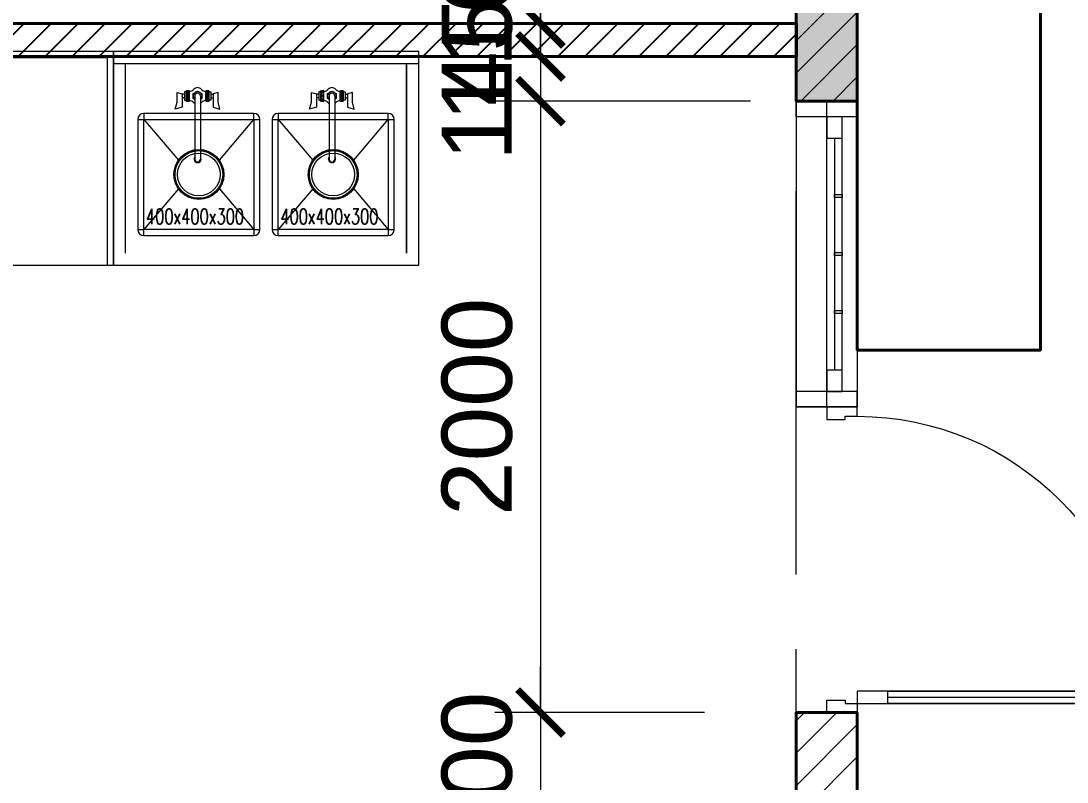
# Model space of a CAD drawing. Header units: millimetres. Extents: x 886808 to 1650903, y -1008069 to 230892.
# Drawn here: x 942379 to 945806, y -368177 to -365685 of the extents above; entities that cross this region are included whole.
import ezdxf

# ---------------------------------------------------------------- set-up
doc = ezdxf.new("R2010")
doc.units = ezdxf.units.MM
doc.linetypes.add('CENTER', pattern=[2, 1.25, -0.25, 0.25, -0.25])
doc.layers.get('0').update_dxf_attribs({"lineweight": 0})
for name, color, linetype, lineweight in [('01- NET TUONG- 242', 242, 'Continuous', 40), ('03- Net Cua- 153', 153, 'Continuous', 9), ('04-Net thay', 150, 'Continuous', 20), ('8l NET TO', 8, 'Continuous', 9), ('A-Wall', 113, 'Continuous', 30), ('A_Dim', 8, 'Continuous', 5), ('HACTH', 8, 'Continuous', 0), ('hatch', 250, 'Continuous', 0), ('I-FURN', 252, 'Continuous', 5), ('net vl', 33, 'Continuous', 5), ('X-BT-MB-F1$0$SP-CỬA', 157, 'Continuous', 0)]:
    doc.layers.add(name, color=color, linetype=linetype, lineweight=lineweight)
doc.layers.add('DS_Hatch', color=8, linetype='Continuous')
doc.styles.add('MtXpl_simplex8_shx', font='simplex8.shx')
doc.styles.add('TIÊU ĐỀ', font='arial.ttf', dxfattribs={"height": 230})
doc.dimstyles.new('1-100', dxfattribs={"dimtxt": 230, "dimasz": 150, "dimexe": 150, "dimexo": 300, "dimgap": 90, "dimtad": 1, "dimdec": 0, "dimrnd": 5, "dimzin": 0, "dimtxsty": 'TIÊU ĐỀ', "dimblk": 'ARCHTICK', "dimcen": 100, "dimdle": 120, "dimclrd": 256, "dimclre": 256, "dimclrt": 2, "dimadec": 0, "dimazin": 0, "dimtfac": 1, "dimtdec": 0, "dimtix": 1, "dimtmove": 1, "dimatfit": 3, "dimldrblk": 'OPEN30', "dimfxl": 900, "dimtolj": 1, "dimtzin": 0, "dimlwd": 13, "dimlwe": 13, "dimarcsym": 1})

# ---------------------------------------------------------------- blocks, each defined once
blk = doc.blocks.new('TRUC KHU BEP')
at = {"layer": '8l NET TO', "color": 251, "linetype": 'CENTER', "ltscale": 1000, "true_color": 0x636466, "transparency": 33554636}
blk.add_line((10000, -3998.8), (10000, 41158.2), dxfattribs=at)
blk = doc.blocks.new('BO TRI BEP')
at = {"layer": 'DS_Hatch', "transparency": 33554534}
h = blk.add_hatch(dxfattribs=at)
h.set_pattern_fill('ANSI31', color=256, scale=500)
h.set_pattern_definition([(45, (-934988.59, 379499.195), (-44.194174, 44.194174), [])])
h.paths.add_polyline_path([(6079.1, 13806.3), (9930.4, 13806.3), (9930.4, 13697.9), (6079.1, 13697.9)])
h.paths.add_polyline_path([(4269.5, 17522.7), (200.2, 17522.7), (200.2, 17622.7), (4269.5, 17622.7)])
h.paths.add_polyline_path([(4780, 27100), (200.2, 27100), (200.2, 27200), (4780, 27200)])
h.paths.add_polyline_path([(4070.1, 27200), (4170.1, 27200), (4170.1, 27776), (4070.1, 27776)])
h.paths.add_polyline_path([(200.2, 29477), (4070.1, 29477.5), (4070.1, 29377.5), (200.2, 29377)])
h.paths.add_polyline_path([(4070.1, 30277), (4170.1, 30277), (4170.2, 28778), (4070.1, 28778)])
h.paths.add_polyline_path([(4170.2, 31277), (4170.2, 36900), (4070.2, 36900), (4070.2, 31277)])
at = {"layer": '01- NET TUONG- 242', "transparency": 33554636}
blk.add_lwpolyline([(6079.1, 13806.3), (9930.4, 13806.3), (9930.4, 13697.9), (6079.1, 13697.9)], close=True, dxfattribs=at)
blk = doc.blocks.new('A$C26DD556D')
at = {"layer": 'hatch', "transparency": 33554636, "extrusion": (0, 0, -1)}
for p, q in [((9572.9, 4400.5), (8073.2, 4400.5)), ((9572.9, 3700.5), (9572.9, 4400.5)), ((9552.9, 4380.5), (8093.2, 4380.5)), ((9552.9, 3700.5), (9552.9, 4380.5)), ((8073.2, 3700.5), (9572.9, 3700.5)), ((8093.2, 3700.5), (9552.9, 3700.5))]:
    blk.add_line(p, q, dxfattribs=at)
at = {"layer": 'hatch', "transparency": 33554636}
for p, q in [((10572.9, 4400.5), (9572.9, 4400.5)), ((9572.9, 4400.5), (9572.9, 3700.5)), ((10572.9, 4360.5), (10572.9, 4400.5)), ((10572.9, 4360.5), (9572.9, 4360.5)), ((9612.9, 3740.5), (9612.9, 4360.5)), ((10532.9, 3740.5), (10532.9, 4360.5)), ((10532.9, 4360.5), (10532.9, 3740.5)), ((10572.9, 3700.5), (10572.9, 4360.5)), ((9781.2, 4235.1), (9781.2, 4266.3)), ((9781.2, 4266.3), (9797.6, 4262.6)), ((9797.6, 4262.6), (9797.6, 4217.9)), ((9805.2, 4260.7), (9797.6, 4260.7)), ((9805.2, 4268.7), (9805.2, 4240.9)), ((9811.7, 4268.7), (9805.2, 4268.7)), ((9811.6, 4271.4), (9820.1, 4271.4)), ((9811.6, 4271.4), (9811.6, 4238.2)), ((9820.1, 4266.8), (9811.6, 4266.8)), ((9820.1, 4254.8), (9811.6, 4254.8)), ((9811.7, 4271.4), (9811.7, 4238.2)), ((9821.6, 4271.4), (9811.7, 4271.4)), ((9811.7, 4271.4), (9820.2, 4271.4)), ((9811.7, 4271.4), (9811.7, 4238.2)), ((9820.2, 4266.8), (9811.7, 4266.8)), ((9820.2, 4254.8), (9811.7, 4254.8)), ((9813.7, 4271.4), (9813.7, 4238.2)), ((9818.2, 4271.4), (9818.2, 4238.2)), ((9820.1, 4238.2), (9820.1, 4271.4)), ((9820.1, 4238.2), (9820.1, 4271.4)), ((9820.1, 4271.4), (9820.1, 4238.2)), ((9820.2, 4271.4), (9820.2, 4238.2)), ((9821.6, 4238.2), (9821.6, 4271.4)), ((9821.6, 4238.2), (9821.6, 4271.4)), ((9821.6, 4240.9), (9821.6, 4268.7)), ((9839, 4254.8), (9839, 4048.4)), ((9858, 4254.8), (9858, 4048.4)), ((9875.4, 4238.2), (9875.4, 4271.4)), ((9875.4, 4238.2), (9875.4, 4271.4)), ((9875.4, 4271.4), (9885.4, 4271.4)), ((9875.4, 4238.2), (9875.4, 4271.4)), ((9875.4, 4238.2), (9875.4, 4271.4)), ((9875.4, 4271.4), (9885.4, 4271.4)), ((9875.4, 4269.7), (9875.4, 4239.4)), ((9875.4, 4240.9), (9875.4, 4268.7)), ((9875.4, 4240.9), (9875.4, 4268.7)), ((9876.9, 4238.2), (9876.9, 4271.4)), ((9876.9, 4238.2), (9876.9, 4271.4)), ((9885.4, 4271.4), (9876.9, 4271.4)), ((9876.9, 4271.4), (9876.9, 4238.2)), ((9885.4, 4271.4), (9876.9, 4271.4)), ((9876.9, 4271.4), (9876.9, 4238.2)), ((9876.9, 4266.8), (9885.4, 4266.8)), ((9876.9, 4266.8), (9885.4, 4266.8)), ((9876.9, 4254.8), (9885.4, 4254.8)), ((9876.9, 4254.8), (9885.4, 4254.8)), ((9878.9, 4271.4), (9878.9, 4238.2)), ((9883.4, 4271.4), (9883.4, 4238.2)), ((9885.4, 4271.4), (9885.4, 4238.2)), ((9885.4, 4271.4), (9885.4, 4238.2)), ((9885.4, 4271.4), (9885.4, 4238.2)), ((9885.4, 4271.4), (9885.4, 4238.2)), ((9885.4, 4268.7), (9891.8, 4268.7)), ((9891.8, 4268.7), (9891.8, 4240.9)), ((9891.8, 4260.7), (9899.4, 4260.7)), ((9915.9, 4266.3), (9899.4, 4262.6)), ((9899.4, 4262.6), (9899.4, 4217.9)), ((9915.9, 4235.1), (9915.9, 4266.3)), ((10221.3, 4235.1), (10221.3, 4266.3)), ((10221.3, 4266.3), (10237.8, 4262.6)), ((10237.8, 4262.6), (10237.8, 4217.9)), ((10245.4, 4260.7), (10237.8, 4260.7)), ((10245.4, 4268.7), (10245.4, 4240.9)), ((10251.8, 4268.7), (10245.4, 4268.7)), ((10251.7, 4271.4), (10260.2, 4271.4)), ((10251.7, 4271.4), (10251.7, 4238.2)), ((10260.2, 4266.8), (10251.7, 4266.8)), ((10260.2, 4254.8), (10251.7, 4254.8)), ((10251.8, 4271.4), (10251.8, 4238.2)), ((10261.7, 4271.4), (10251.8, 4271.4)), ((10251.8, 4271.4), (10260.3, 4271.4)), ((10251.8, 4271.4), (10251.8, 4238.2)), ((10260.3, 4266.8), (10251.8, 4266.8)), ((10260.3, 4254.8), (10251.8, 4254.8)), ((10253.8, 4271.4), (10253.8, 4238.2)), ((10258.3, 4271.4), (10258.3, 4238.2)), ((10260.2, 4238.2), (10260.2, 4271.4)), ((10260.2, 4238.2), (10260.2, 4271.4)), ((10260.2, 4271.4), (10260.2, 4238.2)), ((10260.3, 4271.4), (10260.3, 4238.2)), ((10261.7, 4238.2), (10261.7, 4271.4)), ((10261.7, 4238.2), (10261.7, 4271.4)), ((10261.7, 4240.9), (10261.7, 4268.7)), ((10279.1, 4254.8), (10279.1, 4048.4)), ((10298.1, 4254.8), (10298.1, 4048.4)), ((10315.5, 4238.2), (10315.5, 4271.4)), ((10315.5, 4238.2), (10315.5, 4271.4)), ((10315.5, 4271.4), (10325.5, 4271.4)), ((10315.5, 4238.2), (10315.5, 4271.4)), ((10315.5, 4238.2), (10315.5, 4271.4)), ((10315.5, 4271.4), (10325.5, 4271.4)), ((10315.5, 4269.7), (10315.5, 4239.4)), ((10315.5, 4240.9), (10315.5, 4268.7)), ((10315.5, 4240.9), (10315.5, 4268.7)), ((10317, 4238.2), (10317, 4271.4)), ((10317, 4238.2), (10317, 4271.4)), ((10325.5, 4271.4), (10317, 4271.4)), ((10317, 4271.4), (10317, 4238.2)), ((10325.5, 4271.4), (10317, 4271.4)), ((10317, 4271.4), (10317, 4238.2)), ((10317, 4266.8), (10325.5, 4266.8)), ((10317, 4266.8), (10325.5, 4266.8)), ((10317, 4254.8), (10325.5, 4254.8)), ((10317, 4254.8), (10325.5, 4254.8)), ((10319, 4271.4), (10319, 4238.2)), ((10323.5, 4271.4), (10323.5, 4238.2)), ((10325.5, 4271.4), (10325.5, 4238.2)), ((10325.5, 4271.4), (10325.5, 4238.2)), ((10325.5, 4271.4), (10325.5, 4238.2)), ((10325.5, 4271.4), (10325.5, 4238.2)), ((10325.5, 4268.7), (10331.9, 4268.7)), ((10331.9, 4268.7), (10331.9, 4240.9)), ((10331.9, 4260.7), (10339.5, 4260.7)), ((10356, 4266.3), (10339.5, 4262.6)), ((10339.5, 4262.6), (10339.5, 4217.9)), ((10356, 4235.1), (10356, 4266.3)), ((9775.2, 4211.9), (9781.2, 4235.1)), ((9797.6, 4217.9), (9775.2, 4211.9)), ((9805.2, 4249), (9797.6, 4249)), ((9805.2, 4240.9), (9811.7, 4240.9)), ((9820.1, 4242.8), (9811.6, 4242.8)), ((9820.1, 4238.2), (9811.6, 4238.2)), ((9820.2, 4242.8), (9811.7, 4242.8)), ((9811.7, 4238.2), (9821.6, 4238.2)), ((9820.2, 4238.2), (9811.7, 4238.2)), ((9885.4, 4238.2), (9875.4, 4238.2)), ((9885.4, 4238.2), (9875.4, 4238.2)), ((9876.9, 4242.8), (9885.4, 4242.8)), ((9876.9, 4242.8), (9885.4, 4242.8)), ((9876.9, 4238.2), (9885.4, 4238.2)), ((9876.9, 4238.2), (9885.4, 4238.2)), ((9891.8, 4240.9), (9885.4, 4240.9)), ((9891.8, 4249), (9899.4, 4249)), ((9899.4, 4217.9), (9921.8, 4211.9)), ((9921.8, 4211.9), (9915.9, 4235.1)), ((10215.3, 4211.9), (10221.3, 4235.1)), ((10237.8, 4217.9), (10215.3, 4211.9)), ((10245.4, 4249), (10237.8, 4249)), ((10245.4, 4240.9), (10251.8, 4240.9)), ((10260.2, 4242.8), (10251.7, 4242.8)), ((10260.2, 4238.2), (10251.7, 4238.2)), ((10260.3, 4242.8), (10251.8, 4242.8)), ((10251.8, 4238.2), (10261.7, 4238.2)), ((10260.3, 4238.2), (10251.8, 4238.2)), ((10325.5, 4238.2), (10315.5, 4238.2)), ((10325.5, 4238.2), (10315.5, 4238.2)), ((10317, 4242.8), (10325.5, 4242.8)), ((10317, 4242.8), (10325.5, 4242.8)), ((10317, 4238.2), (10325.5, 4238.2)), ((10317, 4238.2), (10325.5, 4238.2)), ((10331.9, 4240.9), (10325.5, 4240.9)), ((10331.9, 4249), (10339.5, 4249)), ((10339.5, 4217.9), (10361.9, 4211.9)), ((10361.9, 4211.9), (10356, 4235.1)), ((10032.8, 4198.1), (9672.8, 4198.1)), ((9672.8, 4196.9), (9672.8, 4178.1)), ((10032.8, 4178.1), (10032.8, 4196.9)), ((10472.9, 4198.1), (10112.9, 4198.1)), ((10112.9, 4196.9), (10112.9, 4178.1)), ((10472.9, 4178.1), (10472.9, 4196.9)), ((9652.8, 4178.1), (9652.8, 3818.1)), ((9654, 4178.1), (9672.8, 4178.1)), ((9672.8, 4178.1), (10032.8, 4178.1)), ((9672.8, 3818.1), (9672.8, 4178.1)), ((9672.8, 4178.1), (9785.6, 4045)), ((9920.1, 4045), (10032.8, 4178.1)), ((10032.8, 4178.1), (10051.6, 4178.1)), ((10032.8, 4178.1), (10032.8, 3818.1)), ((10052.8, 3818.1), (10052.8, 4178.1)), ((10092.9, 4178.1), (10092.9, 3818.1)), ((10094.1, 4178.1), (10112.9, 4178.1)), ((10112.9, 4178.1), (10472.9, 4178.1)), ((10112.9, 3818.1), (10112.9, 4178.1)), ((10112.9, 4178.1), (10225.7, 4045)), ((10360.2, 4045), (10472.9, 4178.1)), ((10472.9, 4178.1), (10491.7, 4178.1)), ((10472.9, 4178.1), (10472.9, 3818.1)), ((10492.9, 3818.1), (10492.9, 4178.1)), ((9785.6, 3951.2), (9672.8, 3818.1)), ((9920.1, 3951.2), (10032.8, 3818.1)), ((10225.7, 3951.2), (10112.9, 3818.1)), ((10360.2, 3951.2), (10472.9, 3818.1)), ((9654, 3818.1), (9672.8, 3818.1)), ((10032.8, 3818.1), (9672.8, 3818.1)), ((9672.8, 3799.3), (9672.8, 3818.1)), ((10032.8, 3818.1), (10051.6, 3818.1)), ((10032.8, 3818.1), (10032.8, 3799.3)), ((10094.1, 3818.1), (10112.9, 3818.1)), ((10472.9, 3818.1), (10112.9, 3818.1)), ((10112.9, 3799.3), (10112.9, 3818.1)), ((10472.9, 3818.1), (10491.7, 3818.1)), ((10472.9, 3818.1), (10472.9, 3799.3)), ((9672.8, 3798.1), (10032.8, 3798.1)), ((10112.9, 3798.1), (10472.9, 3798.1)), ((9572.9, 3700.5), (10572.9, 3700.5))]:
    blk.add_line(p, q, dxfattribs=at)
for points in [[(9839, 4243.8), (9834.2, 4246.6), (9834.2, 4263.1), (9848.5, 4271.3), (9862.8, 4263.1), (9862.8, 4246.6), (9858, 4243.8)], [(10279.1, 4243.8), (10274.4, 4246.6), (10274.4, 4263.1), (10288.6, 4271.3), (10302.9, 4263.1), (10302.9, 4246.6), (10298.1, 4243.8)]]:
    blk.add_lwpolyline(points, dxfattribs=at)
for centre, radius in [((9852.8, 3998.1), 82), ((10292.9, 3998.1), 82), ((9852.8, 3998.1), 78.8), ((9852.8, 3998.1), 78), ((9852.8, 3998.1), 70), ((10292.9, 3998.1), 78.8), ((10292.9, 3998.1), 78), ((10292.9, 3998.1), 70)]:
    blk.add_circle(centre, radius, dxfattribs=at)
for centre, radius, start, end in [((9821.6, 4260.8), 10, 143.1301, 216.8699), ((9821.6, 4248.8), 10, 143.1301, 216.8699), ((9821.7, 4260.8), 10, 143.1301, 216.8699), ((9821.7, 4248.8), 10, 143.1301, 216.8699), ((9832.1, 4275.6), 20.4, 191.8045, 205.377), ((9832.1, 4275.6), 20.4, 191.8045, 205.377), ((9799.7, 4275.6), 20.4, 334.623, 348.1955), ((9810.1, 4260.8), 10, 323.1301, 36.8699), ((9810.1, 4248.8), 10, 323.1301, 36.8699), ((9799.7, 4275.6), 20.4, 334.623, 348.1955), ((9810.2, 4260.8), 10, 323.1301, 36.8699), ((9810.2, 4248.8), 10, 323.1301, 36.8699), ((9819.3, 4293.3), 23.7, 275.6178, 316.8622), ((9848.5, 4254.8), 14.3, 311.6691, 228.3309), ((9848.5, 4267), 15.6, 40.3103, 139.6897), ((9848.5, 4254.8), 9.5, 0, 180), ((9877.7, 4293.3), 23.7, 223.1378, 264.3822), ((9886.9, 4260.8), 10, 143.1301, 216.8699), ((9886.9, 4260.8), 10, 143.1301, 216.8699), ((9886.9, 4248.8), 10, 143.1301, 216.8699), ((9886.9, 4248.8), 10, 143.1301, 216.8699), ((9897.3, 4275.6), 20.4, 191.8045, 205.377), ((9897.4, 4275.6), 20.4, 191.8045, 205.377), ((9864.9, 4275.6), 20.4, 334.623, 348.1955), ((9865, 4275.6), 20.4, 334.623, 348.1955), ((9875.4, 4260.8), 10, 323.1301, 36.8699), ((9875.4, 4260.8), 10, 323.1301, 36.8699), ((9875.4, 4248.8), 10, 323.1301, 36.8699), ((9875.4, 4248.8), 10, 323.1301, 36.8699), ((10261.7, 4260.8), 10, 143.1301, 216.8699), ((10261.7, 4248.8), 10, 143.1301, 216.8699), ((10261.8, 4260.8), 10, 143.1301, 216.8699), ((10261.8, 4248.8), 10, 143.1301, 216.8699), ((10272.2, 4275.6), 20.4, 191.8045, 205.377), ((10272.2, 4275.6), 20.4, 191.8045, 205.377), ((10239.8, 4275.6), 20.4, 334.623, 348.1955), ((10250.2, 4260.8), 10, 323.1301, 36.8699), ((10250.2, 4248.8), 10, 323.1301, 36.8699), ((10239.8, 4275.6), 20.4, 334.623, 348.1955), ((10250.3, 4260.8), 10, 323.1301, 36.8699), ((10250.3, 4248.8), 10, 323.1301, 36.8699), ((10259.4, 4293.3), 23.7, 275.6178, 316.8622), ((10288.6, 4254.8), 14.3, 311.6691, 228.3309), ((10288.6, 4267), 15.6, 40.3103, 139.6897), ((10288.6, 4254.8), 9.5, 0, 180), ((10317.9, 4293.3), 23.7, 223.1378, 264.3822), ((10327, 4260.8), 10, 143.1301, 216.8699), ((10327, 4260.8), 10, 143.1301, 216.8699), ((10327, 4248.8), 10, 143.1301, 216.8699), ((10327, 4248.8), 10, 143.1301, 216.8699), ((10337.5, 4275.6), 20.4, 191.8045, 205.377), ((10337.5, 4275.6), 20.4, 191.8045, 205.377), ((10305, 4275.6), 20.4, 334.623, 348.1955), ((10305.1, 4275.6), 20.4, 334.623, 348.1955), ((10315.5, 4260.8), 10, 323.1301, 36.8699), ((10315.5, 4260.8), 10, 323.1301, 36.8699), ((10315.5, 4248.8), 10, 323.1301, 36.8699), ((10315.5, 4248.8), 10, 323.1301, 36.8699), ((9832.1, 4234.1), 20.4, 154.623, 168.1955), ((9832.1, 4234.1), 20.4, 154.623, 168.1955), ((9799.7, 4234.1), 20.4, 11.8045, 25.377), ((9799.7, 4234.1), 20.4, 11.8045, 25.377), ((9819.3, 4216.3), 23.7, 43.1378, 84.3822), ((9848.5, 4242.7), 15.6, 220.3103, 232.5321), ((9848.5, 4242.7), 15.6, 307.4679, 319.6897), ((9877.7, 4216.3), 23.7, 95.6178, 136.8622), ((9897.3, 4234.1), 20.4, 154.623, 168.1955), ((9897.4, 4234.1), 20.4, 154.623, 168.1955), ((9864.9, 4234.1), 20.4, 11.8045, 25.377), ((9865, 4234.1), 20.4, 11.8045, 25.377), ((10272.2, 4234.1), 20.4, 154.623, 168.1955), ((10272.2, 4234.1), 20.4, 154.623, 168.1955), ((10239.8, 4234.1), 20.4, 11.8045, 25.377), ((10239.8, 4234.1), 20.4, 11.8045, 25.377), ((10259.4, 4216.3), 23.7, 43.1378, 84.3822), ((10288.6, 4242.7), 15.6, 220.3103, 232.5321), ((10288.6, 4242.7), 15.6, 307.4679, 319.6897), ((10317.9, 4216.3), 23.7, 95.6178, 136.8622), ((10337.5, 4234.1), 20.4, 154.623, 168.1955), ((10337.5, 4234.1), 20.4, 154.623, 168.1955), ((10305, 4234.1), 20.4, 11.8045, 25.377), ((10305.1, 4234.1), 20.4, 11.8045, 25.377), ((9672.8, 4178.1), 20, 90, 180), ((10032.8, 4178.1), 20, 0, 90), ((10112.9, 4178.1), 20, 90, 180), ((10472.9, 4178.1), 20, 0, 90), ((9848.5, 4048.4), 11.5, 145.6988, 34.3012), ((9848.5, 4048.4), 9.5, 180, 0), ((10288.6, 4048.4), 11.5, 145.6988, 34.3012), ((10288.6, 4048.4), 9.5, 180, 0), ((9672.8, 3818.1), 20, 180, 270), ((10032.8, 3818.1), 20, 270, 0), ((10112.9, 3818.1), 20, 180, 270), ((10472.9, 3818.1), 20, 270, 0)]:
    blk.add_arc(centre, radius, start, end, dxfattribs=at)
at = {"layer": 'hatch', "transparency": 33554636, "style": 'MtXpl_simplex8_shx', "width": 0.7}
for p in [(9679.7, 3835.5), (10119.8, 3835.5)]:
    blk.add_text('400x400x300', height=50, dxfattribs=at).set_placement(p)
blk = doc.blocks.new('_ArchTick')
at = {"color": 0, "linetype": 'ByBlock', "const_width": 0.15}
blk.add_lwpolyline([(-0.5, -0.5), (0.5, 0.5)], dxfattribs=at)
blk = doc.blocks.new('*D1109')
at = {"layer": 'A_Dim', "lineweight": 13, "transparency": 16777216}
for p, q in [((944081, -363779.2), (944081, -365812.9)), ((943918.5, -363899.2), (943931, -363899.2)), ((943918.5, -365692.9), (943931, -365692.9))]:
    blk.add_line(p, q, dxfattribs=at)
at = {"layer": 'Defpoints', "color": 0, "transparency": 16777216}
for p in [(944218.5, -363899.2), (944081, -365692.9), (944218.5, -365692.9)]:
    blk.add_point(p, dxfattribs=at)
at = {"layer": 'A_Dim', "lineweight": 13, "transparency": 16777216, "xscale": 150, "yscale": 150, "zscale": 150}
for p, rotation in [((944081, -363899.2), 90), ((944081, -365692.9), 270)]:
    blk.add_blockref('_ArchTick', p, dxfattribs=dict(at, rotation=rotation))
at = {"layer": 'A_Dim', "color": 2, "transparency": 16777216, "insert": (943873.6, -364796), "char_height": 230, "attachment_point": 5, "rotation": 90, "style": 'TIÊU ĐỀ'}
blk.add_mtext('\\A1;1795', dxfattribs=at)
blk = doc.blocks.new('_Open30')
at = {"color": 0, "linetype": 'ByBlock', "lineweight": -2}
for p, q in [((-1, 0.268), (0, 0)), ((0, 0), (-1, -0.268)), ((0, 0), (-1, 0))]:
    blk.add_line(p, q, dxfattribs=at)
blk = doc.blocks.new('*D1110')
at = {"layer": 'A_Dim', "lineweight": 13, "transparency": 16777216}
for p, q in [((944081, -365692.9), (944081, -365542.9)), ((943918.5, -365692.9), (943931, -365692.9)), ((944081, -365692.9), (944081, -365801.3)), ((943969.5, -365801.3), (943931, -365801.3)), ((944081, -365801.3), (944081, -365951.3))]:
    blk.add_line(p, q, dxfattribs=at)
at = {"layer": 'Defpoints', "color": 0, "transparency": 16777216}
for p in [(944218.5, -365692.9), (944081, -365801.3), (944269.5, -365801.3)]:
    blk.add_point(p, dxfattribs=at)
at = {"layer": 'A_Dim', "lineweight": 13, "transparency": 16777216, "xscale": 150, "yscale": 150, "zscale": 150}
for p, rotation in [((944081, -365692.9), 270), ((944081, -365801.3), 90)]:
    blk.add_blockref('_ArchTick', p, dxfattribs=dict(at, rotation=rotation))
at = {"layer": 'A_Dim', "color": 2, "transparency": 16777216, "insert": (943873.6, -365747.1), "char_height": 230, "attachment_point": 5, "rotation": 90, "style": 'TIÊU ĐỀ'}
blk.add_mtext('\\A1;110', dxfattribs=at)
blk = doc.blocks.new('*D1111')
at = {"layer": 'A_Dim', "lineweight": 13, "transparency": 16777216}
for p, q in [((944081, -365801.3), (944081, -365651.3)), ((943969.5, -365801.3), (943931, -365801.3)), ((944081, -365801.3), (944081, -365947.1)), ((944768.6, -365947.1), (943931, -365947.1)), ((944081, -365947.1), (944081, -366097.1))]:
    blk.add_line(p, q, dxfattribs=at)
at = {"layer": 'Defpoints', "color": 0, "transparency": 16777216}
for p in [(944269.5, -365801.3), (944081, -365947.1), (945068.6, -365947.1)]:
    blk.add_point(p, dxfattribs=at)
at = {"layer": 'A_Dim', "lineweight": 13, "transparency": 16777216, "xscale": 150, "yscale": 150, "zscale": 150}
for p, rotation in [((944081, -365801.3), 270), ((944081, -365947.1), 90)]:
    blk.add_blockref('_ArchTick', p, dxfattribs=dict(at, rotation=rotation))
at = {"layer": 'A_Dim', "color": 2, "transparency": 16777216, "insert": (943873.6, -365874.2), "char_height": 230, "attachment_point": 5, "rotation": 90, "style": 'TIÊU ĐỀ'}
blk.add_mtext('\\A1;145', dxfattribs=at)
blk = doc.blocks.new('*D1112')
at = {"layer": 'A_Dim', "lineweight": 13, "transparency": 16777216}
for p, q in [((944081, -365827.1), (944081, -368069.5)), ((944768.6, -365947.1), (943931, -365947.1)), ((944618.6, -367949.5), (943931, -367949.5))]:
    blk.add_line(p, q, dxfattribs=at)
at = {"layer": 'Defpoints', "color": 0, "transparency": 16777216}
for p in [(945068.6, -365947.1), (944081, -367949.5), (944918.6, -367949.5)]:
    blk.add_point(p, dxfattribs=at)
at = {"layer": 'A_Dim', "lineweight": 13, "transparency": 16777216, "xscale": 150, "yscale": 150, "zscale": 150}
for p, rotation in [((944081, -365947.1), 90), ((944081, -367949.5), 270)]:
    blk.add_blockref('_ArchTick', p, dxfattribs=dict(at, rotation=rotation))
at = {"layer": 'A_Dim', "color": 2, "transparency": 16777216, "insert": (943873.6, -366948.3), "char_height": 230, "attachment_point": 5, "rotation": 90, "style": 'TIÊU ĐỀ'}
blk.add_mtext('\\A1;2000', dxfattribs=at)
blk = doc.blocks.new('*D1113')
at = {"layer": 'A_Dim', "lineweight": 13, "transparency": 16777216}
for p, q in [((944081, -367949.5), (944081, -367799.5)), ((944618.6, -367949.5), (943931, -367949.5)), ((944081, -367949.5), (944081, -368349)), ((944618.6, -368349), (943931, -368349)), ((944081, -368349), (944081, -368499))]:
    blk.add_line(p, q, dxfattribs=at)
at = {"layer": 'Defpoints', "color": 0, "transparency": 16777216}
for p in [(944918.6, -367949.5), (944081, -368349), (944918.6, -368349)]:
    blk.add_point(p, dxfattribs=at)
at = {"layer": 'A_Dim', "lineweight": 13, "transparency": 16777216, "xscale": 150, "yscale": 150, "zscale": 150}
for p, rotation in [((944081, -367949.5), 270), ((944081, -368349), 90)]:
    blk.add_blockref('_ArchTick', p, dxfattribs=dict(at, rotation=rotation))
at = {"layer": 'A_Dim', "color": 2, "transparency": 16777216, "insert": (943873.6, -368149.2), "char_height": 230, "attachment_point": 5, "rotation": 90, "style": 'TIÊU ĐỀ'}
blk.add_mtext('\\A1;400', dxfattribs=at)
blk = doc.blocks.new('*D1135')
at = {"layer": 'A_Dim', "lineweight": 13, "transparency": 16777216}
for p, q in [((939258.1, -362176.5), (939258.1, -370420)), ((945038.6, -370270), (939138.1, -370270)), ((944918.6, -370384), (944918.6, -370420))]:
    blk.add_line(p, q, dxfattribs=at)
at = {"layer": 'Defpoints', "color": 0, "transparency": 16777216}
for p in [(939258.1, -361876.5), (944918.6, -370084), (939258.1, -370270)]:
    blk.add_point(p, dxfattribs=at)
at = {"layer": 'A_Dim', "lineweight": 13, "transparency": 16777216, "xscale": 150, "yscale": 150, "zscale": 150, "rotation": 180}
blk.add_blockref('_ArchTick', (939258.1, -370270), dxfattribs=at)
at = {"layer": 'A_Dim', "lineweight": 13, "transparency": 16777216, "xscale": 150, "yscale": 150, "zscale": 150}
blk.add_blockref('_ArchTick', (944918.6, -370270), dxfattribs=at)
at = {"layer": 'A_Dim', "color": 2, "transparency": 16777216, "insert": (942088.3, -370062.6), "char_height": 230, "attachment_point": 5, "style": 'TIÊU ĐỀ'}
blk.add_mtext('\\A1;5660', dxfattribs=at)
blk = doc.blocks.new('A$C04045CA8')
at = {"layer": '01- NET TUONG- 242', "transparency": 33554636}
blk.add_lwpolyline([(5100, 2600), (5100, 2000), (0, 2000), (0, 2600)], close=True, dxfattribs=at)
blk = doc.blocks.new('A$C6EF14BBD')
at = {"layer": 'A-Wall', "transparency": 33554636}
blk.add_blockref('A$C04045CA8', (0, 0), dxfattribs=at)
blk = doc.blocks.new('*U144')
at = {"layer": 'X-BT-MB-F1$0$SP-CỬA', "transparency": 33554636}
blk.add_line((-50, -100), (-50, -840), dxfattribs=at)
for points in [[(-1000, 100), (-960, 100), (-960, 40), (-970, 40), (-970, 0), (-1000, 0)], [(0, 100), (-40, 100), (-40, 40), (-30, 40), (-30, 0), (0, 0)], [(-30, 0), (-30, -940), (-70, -940), (-70, 0)], [(-30, -100), (-70, -100), (-70, -840), (-30, -840)]]:
    blk.add_lwpolyline(points, close=True, dxfattribs=at)
at = {"layer": 'X-BT-MB-F1$0$SP-CỬA', "ltscale": 100, "transparency": 33554636}
blk.add_arc((-30, 0), 940, 180, 270, dxfattribs=at)
blk = doc.blocks.new('*U1460')
at = {"color": 7, "ltscale": 5, "transparency": 33554636}
for p, q in [((-2000, 100), (-2000, -100)), ((-1000, 100), (-1000, -100))]:
    blk.add_line(p, q, dxfattribs=at)
at = {"ltscale": 40, "transparency": 33554636}
for p, q in [((-1050, 100), (-1950, 100)), ((-1880, 50), (-1120, 50)), ((-1120, 25), (-1880, 25))]:
    blk.add_line(p, q, dxfattribs=at)
at = {"color": 0, "ltscale": 40, "transparency": 33554636}
for p, q in [((-2000, 0), (-1000, 0)), ((-1000, -100), (-2000, -100))]:
    blk.add_line(p, q, dxfattribs=at)
at = {"color": 0, "lineweight": -2, "transparency": 33554636}
for points in [[(-2000, 100), (-1950, 100), (-1950, -100), (-2000, -100)], [(-1000, 100), (-1050, 100), (-1050, -100), (-1000, -100)]]:
    blk.add_lwpolyline(points, close=True, dxfattribs=at)
at = {"ltscale": 40, "transparency": 33554636}
for points in [[(-1950, 50), (-1880, 50), (-1880, 0), (-1950, 0)], [(-1694.9, 25), (-1685.1, 25), (-1685.1, 50), (-1694.9, 50)], [(-1504.9, 25), (-1495.1, 25), (-1495.1, 50), (-1504.9, 50)], [(-1314.9, 25), (-1305.1, 25), (-1305.1, 50), (-1314.9, 50)], [(-1120, 50), (-1050, 50), (-1050, 0), (-1120, 0)]]:
    blk.add_lwpolyline(points, close=True, dxfattribs=at)

msp = doc.modelspace()

# ---------------------------------------------------------------- hatches: boundary and pattern name
at = {"layer": 'HACTH', "transparency": 33554636}
h = msp.add_hatch(dxfattribs=at)
h.set_pattern_fill('ANSI31', color=256)
h.set_pattern_definition([(45, (964918.58753, -375398.97638), (-0.08838834765, 0.08838834765), [])])
h.paths.add_polyline_path([(944908.9, -342598.5), (964918.6, -342598.5), (964918.6, -342399), (944908.9, -342399)])
h.paths.add_polyline_path([(951268.6, -375199), (951068.6, -375199), (951068.6, -375399), (951268.6, -375399)], flags=17)
h.paths.add_polyline_path([(944918.6, -369049), (945118.6, -369049), (945118.6, -379299), (944918.6, -379299)])
h.paths.add_polyline_path([(952268.6, -375199), (958318.6, -375199), (958318.6, -375399), (952268.6, -375399)], flags=17)
h.paths.add_polyline_path([(952568.6, -375199), (952568.6, -369649), (952668.6, -369649), (952668.6, -375199)], flags=17)
h.paths.add_polyline_path([(952868.6, -369649), (952568.6, -369649), (952568.6, -369549), (952868.6, -369549)], flags=17)
h.paths.add_polyline_path([(964393.6, -369649), (964593.6, -369649), (964593.6, -369549), (964393.6, -369549)], flags=17)
h.paths.add_polyline_path([(953868.6, -369649), (963393.6, -369649), (963393.6, -369549), (953868.6, -369549)], flags=17)
h.paths.add_polyline_path([(945118.6, -365947.1), (944918.6, -365947.1), (944918.6, -360006.3), (945118.6, -360006.3)])
h.paths.add_polyline_path([(945118.6, -357549), (945418.6, -357549), (945418.6, -358249), (945118.6, -358249), (945118.6, -358149), (945318.6, -358149), (945318.6, -357649), (945118.6, -357649)], flags=17)
h.paths.add_polyline_path([(945118.6, -375299), (945318.6, -375299), (945318.6, -375199), (945118.6, -375199)], flags=17)
h.paths.add_polyline_path([(945118.6, -375699), (945418.6, -375699), (945418.6, -375799), (945118.6, -375799)], flags=17)
h.paths.add_polyline_path([(945318.6, -375699), (945418.6, -375699), (945418.6, -375199), (945318.6, -375199)], flags=17)
h.paths.add_polyline_path([(950868.6, -373599), (951068.6, -373599), (951068.6, -379499), (950868.6, -379499)], flags=17)
h.paths.add_polyline_path([(950768.6, -372399), (951068.6, -372399), (951068.6, -372499), (950768.6, -372499)], flags=17)
h.paths.add_polyline_path([(948018.6, -372599), (948018.6, -369649), (948118.6, -369649), (948118.6, -372399), (949968.6, -372399), (949968.6, -372499), (948118.6, -372499), (948118.6, -372599)], flags=17)
h.paths.add_polyline_path([(945118.6, -373499), (948018.6, -373499), (948018.6, -373399), (948118.6, -373399), (948118.6, -373499), (951068.6, -373499), (951068.6, -373599), (945118.6, -373599)], flags=17)
h.paths.add_polyline_path([(950868.6, -372399), (951068.6, -372399), (951068.6, -369649), (950868.6, -369649)], flags=17)
h.paths.add_polyline_path([(951068.6, -369549), (945118.6, -369549), (945118.6, -369649), (951068.6, -369649)], flags=17)
h.paths.add_polyline_path([(945318.6, -369149), (945418.6, -369149), (945418.6, -369549), (945318.6, -369549)], flags=17)
h.paths.add_polyline_path([(945118.6, -369149), (945418.6, -369149), (945418.6, -369049), (945118.6, -369049)], flags=17)
h.paths.add_polyline_path([(947168.6, -378399), (947168.6, -377999), (948868.6, -377999), (948868.6, -378399), (948768.6, -378399), (948768.6, -378099), (947268.6, -378099), (947268.6, -378399)], flags=17)
h.paths.add_polyline_path([(948218.6, -373599), (948418.6, -373599), (948418.6, -377999), (948218.6, -377999)], flags=17)
h.paths.add_polyline_path([(946528.6, -343999), (946628.6, -343999), (946628.6, -342599), (946528.6, -342599)])
h.paths.add_polyline_path([(945118.6, -343999), (946628.6, -343999), (946628.6, -344099), (945118.6, -344099)])
h.paths.add_polyline_path([(964718.6, -344799), (964918.6, -344799), (964918.6, -342598.5), (964718.6, -342598.5)])
h.paths.add_polyline_path([(944918.6, -350329), (945118.6, -350329), (945118.6, -343999), (944918.6, -343999)])
h.paths.add_polyline_path([(944918.6, -358406.3), (945118.6, -358406.3), (945118.6, -351929), (944918.6, -351929)])
h.paths.add_polyline_path([(955872.6, -379499), (956662.6, -379499), (956662.6, -379399), (955872.6, -379399)], flags=17)
h.paths.add_polyline_path([(953472.6, -379499), (954272.6, -379499), (954272.6, -379399), (953472.6, -379399)], flags=17)
h.paths.add_polyline_path([(951068.6, -379499), (951872.6, -379499), (951872.6, -379399), (951068.6, -379399)], flags=17)
h.paths.add_polyline_path([(947283.6, -379299), (947170, -379299), (947170, -379199), (947283.6, -379199)], flags=17)
h.paths.add_polyline_path([(948753.6, -379299), (948868.6, -379299), (948868.6, -379199), (948753.6, -379199)], flags=17)
h.paths.add_polyline_path([(950868.6, -379499), (948753.6, -379499), (948753.6, -379299), (950868.6, -379299)], flags=17)
h.paths.add_polyline_path([(944918.6, -379299), (947283.6, -379299), (947283.6, -379499), (944918.6, -379499)])
h.paths.add_polyline_path([(945118.6, -352899), (945118.6, -352999), (945418.6, -352999), (945418.6, -352299), (945118.6, -352299), (945118.6, -352399), (945318.6, -352399), (945318.6, -352899)], flags=17)
edge = h.paths.add_edge_path()
edge.add_line((944918.6, -369049), (945118.6, -369049))
edge.add_line((964718.6, -347299), (964718.6, -344999))
edge.add_line((964718.6, -344999), (962718.6, -344999))
edge.add_line((962718.6, -344999), (962718.6, -345299))
edge.add_line((962718.6, -345299), (962518.6, -345299))
edge.add_line((962518.6, -345299), (962518.6, -344799))
edge.add_line((962518.6, -344799), (964918.6, -344799))
edge.add_line((964918.6, -344799), (964918.6, -347499))
edge.add_line((964918.6, -347499), (962518.6, -347499))
edge.add_line((962518.6, -347499), (962518.6, -346999))
edge.add_line((962518.6, -346999), (962718.6, -346999))
edge.add_line((962718.6, -346999), (962718.6, -347299))
edge.add_line((962718.6, -347299), (964708.6, -347299))
edge.add_line((955872.6, -379499), (955872.6, -379399))
edge.add_line((954272.6, -379499), (954272.6, -379399))
edge.add_line((953472.6, -379499), (953472.6, -379399))
edge.add_line((951872.6, -379499), (951872.6, -379399))
h = msp.add_hatch(dxfattribs=at)
h.set_pattern_fill('ANSI31', color=256, scale=600)
h.set_pattern_definition([(45, (-482417.115, -353769.404), (-53.0330086, 53.0330086), [])])
h.paths.add_polyline_path([(944918.6, -353623.3), (945118.6, -353623.3), (945118.6, -343849), (944918.6, -343849)])
h.paths.add_polyline_path([(946528.6, -343999), (946628.6, -343999), (946628.6, -342599), (946528.6, -342599)])
h.paths.add_polyline_path([(945118.6, -343999), (946628.6, -343999), (946628.6, -344099), (945118.6, -344099)])
h.paths.add_polyline_path([(944918.6, -342599), (947798.6, -342599), (947798.6, -342399), (944918.6, -342399)])
h.paths.add_polyline_path([(965418.6, -344828.5), (965218.6, -344828.5), (965218.6, -342599), (965418.6, -342599)])
h.paths.add_polyline_path([(945118.6, -365947.1), (944918.6, -365947.1), (944918.6, -360006.3), (945118.6, -360006.3)])
h.paths.add_polyline_path([(945118.6, -357549), (945418.6, -357549), (945418.6, -358249), (945118.6, -358249), (945118.6, -358149), (945318.6, -358149), (945318.6, -357649), (945118.6, -357649)])
h.paths.add_polyline_path([(944918.6, -358406.3), (945118.6, -358406.3), (945118.6, -355344.4), (944918.6, -355344.4)])
h.paths.add_polyline_path([(945118.6, -352899), (945118.6, -352999), (945418.6, -352999), (945418.6, -352299), (945118.6, -352299), (945118.6, -352399), (945318.6, -352399), (945318.6, -352899)])
h.paths.add_polyline_path([(963258.6, -347299), (963258.6, -345028.5), (965218.6, -345028.5), (965218.6, -345413.5), (965418.6, -345413.5), (965418.6, -344828.5), (963058.6, -344828.5), (963058.6, -347499), (965418.6, -347499), (965418.6, -346914), (965218.6, -346914), (965218.6, -347299)])
h.paths.add_polyline_path([(951268.6, -375199), (950768.6, -375199), (950768.6, -375399), (951268.6, -375399)])
h.paths.add_polyline_path([(944918.6, -369349), (945118.6, -369349), (945118.6, -379299), (944918.6, -379299)])
h.paths.add_polyline_path([(952568.6, -375199), (952568.6, -369649), (952668.6, -369649), (952668.6, -375199)])
h.paths.add_polyline_path([(952868.6, -369649), (952568.6, -369649), (952568.6, -369549), (952868.6, -369549)])
h.paths.add_polyline_path([(964893.6, -369649), (965118.6, -369649), (965118.6, -369549), (964893.6, -369549)])
h.paths.add_polyline_path([(953868.6, -369649), (963893.6, -369649), (963893.6, -369549), (953868.6, -369549)])
h.paths.add_polyline_path([(947268.6, -379299), (947168.6, -379299), (947168.6, -379199), (947268.6, -379199)])
h.paths.add_polyline_path([(948868.6, -379299), (948968.6, -379299), (948968.6, -379199), (948868.6, -379199)])
h.paths.add_polyline_path([(950868.6, -379499), (948868.6, -379499), (948868.6, -379299), (950868.6, -379299)])
h.paths.add_polyline_path([(950868.6, -375399), (951068.6, -375399), (951068.6, -379499), (950868.6, -379499)])
h.paths.add_polyline_path([(950768.6, -374099), (951068.6, -374099), (951068.6, -374199), (950768.6, -374199)])
h.paths.add_polyline_path([(947718.6, -374399), (947718.6, -369649), (947818.6, -369649), (947818.6, -374099), (950768.6, -374099), (950768.6, -374199), (947818.6, -374199), (947818.6, -374399)])
h.paths.add_polyline_path([(945118.6, -375299), (947718.6, -375299), (947718.6, -375199), (947818.6, -375199), (947818.6, -375299), (950768.6, -375299), (950768.6, -375399), (945118.6, -375399)])
h.paths.add_polyline_path([(950868.6, -373199), (951068.6, -373199), (951068.6, -369649), (950868.6, -369649)])
h.paths.add_polyline_path([(951068.6, -369549), (945118.6, -369549), (945118.6, -369649), (951068.6, -369649)])
h.paths.add_polyline_path([(945418.6, -378348.8), (945518.6, -378348.8), (945518.6, -379298.8), (945418.6, -379298.8)])
h.paths.add_polyline_path([(945118.6, -378349.2), (945518.6, -378349.2), (945518.6, -378249.2), (945118.6, -378249.2)])
h.paths.add_polyline_path([(944918.6, -379299), (947268.6, -379299), (947268.6, -379499), (944918.6, -379499)])
h.paths.add_polyline_path([(947168.6, -378399), (947168.6, -377299), (948968.6, -377299), (948968.6, -378399), (948868.6, -378399), (948868.6, -377399), (947268.6, -377399), (947268.6, -378399)])
h.paths.add_polyline_path([(947168.6, -375399), (947268.6, -375399), (947268.6, -377299), (947168.6, -377299)])
h.paths.add_polyline_path([(952268.6, -375199), (958318.6, -375199), (958318.6, -375399), (952268.6, -375399)])
h.paths.add_polyline_path([(949598.6, -342399.2), (953643.6, -342399.2), (953643.6, -342599), (949598.6, -342599)])
h.paths.add_polyline_path([(955443.6, -342599), (959198.6, -342599.2), (959198.6, -342399.2), (955443.6, -342399)])
h.paths.add_polyline_path([(945118.6, -342749), (944918.6, -342749), (944918.6, -342599), (945118.6, -342599)])
h.paths.add_polyline_path([(960998.6, -342399.4), (965418.6, -342399.2), (965418.6, -342598.8), (960998.6, -342599)])
h.paths.add_polyline_path([(958318.6, -344928.6), (958218.6, -344928.6), (958218.6, -342599), (958318.6, -342599)])
h.paths.add_polyline_path([(958418.3, -344928.8), (958318.6, -344928.8), (958318.6, -344828.8), (958418.3, -344828.8)])
h.paths.add_polyline_path([(963058.6, -344928.8), (960038.6, -344928.8), (960038.6, -344828.8), (963058.6, -344828.8)])
h.paths.add_polyline_path([(951068.6, -379499), (951872.6, -379499), (951872.6, -379299), (951068.6, -379299)])
h.paths.add_polyline_path([(953472.6, -379499), (954272.6, -379499), (954272.6, -379299), (953472.6, -379299)])
h.paths.add_polyline_path([(955872.6, -379499), (956784.8, -379499), (956784.8, -379299), (955872.6, -379299)])
h.paths.add_polyline_path([(945118.6, -367949.5), (944918.6, -367949.5), (944918.6, -368349), (945118.6, -368349)])
h.paths.add_polyline_path([(950868.6, -373999), (951068.6, -373999), (951068.6, -374099), (950868.6, -374099)])

# ---------------------------------------------------------------- linework, layer by layer
at = {"layer": '01- NET TUONG- 242', "transparency": 33554636}
for points in [[(945118.6, -365947.1), (944918.6, -365947.1), (944918.6, -360006.3), (945118.6, -360006.3)], [(945118.6, -367949.5), (944918.6, -367949.5), (944918.6, -368349), (945118.6, -368349)]]:
    msp.add_lwpolyline(points, close=True, dxfattribs=at)
at = {"layer": '04-Net thay', "transparency": 33554636}
msp.add_lwpolyline([(945118.6, -366948.3), (945018.6, -366948.3), (945018.6, -365947.1), (945118.6, -365947.1)], close=True, dxfattribs=at)
at = {"layer": '8l NET TO', "color": 251, "linetype": 'CENTER', "ltscale": 1000, "true_color": 0x636466, "transparency": 33554636}
msp.add_line((944918.6, -383492.2), (944918.6, -338335.2), dxfattribs=at)

# ---------------------------------------------------------------- block references
at = {"transparency": 33554636}
msp.add_blockref('TRUC KHU BEP', (934918.6, -379499.2), dxfattribs=at)
at = {"layer": '03- Net Cua- 153', "linetype": 'Continuous', "transparency": 33554636, "xscale": -1, "rotation": 270}
msp.add_blockref('*U1460', (945018.6, -364948.3), dxfattribs=at)
at = {"layer": 'A_Dim', "rotation": 90}
msp.add_blockref('A$C6EF14BBD', (947718.6, -366762.8), dxfattribs=at)
at = {"layer": 'HACTH', "color": 252, "lineweight": -2, "true_color": 0x939598, "transparency": 33554636}
msp.add_blockref('BO TRI BEP', (934988.6, -379499.2), dxfattribs=at)
at = {"layer": 'I-FURN', "transparency": 33554636}
msp.add_blockref('A$C26DD556D', (933109.1, -370185.5), dxfattribs=at)
at = {"layer": 'net vl', "ltscale": 300, "transparency": 33554636, "extrusion": (-1.99684e-08, -4.10546e-11, -1), "rotation": 270.0010245503849}
msp.add_blockref('*U144', (-945118.6, -367949.5, 0), dxfattribs=at)

# ---------------------------------------------------------------- dimensions: what is measured, and where the dimension line sits
at = {"layer": 'A_Dim'}
dim = msp.add_linear_dim(base=(939258.0939, -370270), p1=(944918.5826, -370084), p2=(939258.0939, -361876.4822), dimstyle='1-100', dxfattribs=at)
dim.commit()
dim.dimension.update_dxf_attribs({"geometry": '*D1135', "text_midpoint": (942088.3382, -370062.5682)})
for base, p1, p2, picture, middle in [((944081, -365692.9), (944218.5, -363899.2), (944218.5, -365692.9), '*D1109', (943873.6, -364796)), ((944081, -365801.3), (944218.5, -365692.9), (944269.5, -365801.3), '*D1110', (943873.6, -365747.1)), ((944081, -365947.1), (944269.5, -365801.3), (945068.6, -365947.1), '*D1111', (943873.6, -365874.2)), ((944081, -367949.5), (945068.6, -365947.1), (944918.6, -367949.5), '*D1112', (943873.6, -366948.3)), ((944081, -368348.9746), (944918.5875, -367949.5172), (944918.6302, -368348.9746), '*D1113', (943873.5682, -368149.2459))]:
    dim = msp.add_linear_dim(base=base, p1=p1, p2=p2, angle=90, dimstyle='1-100', dxfattribs=at)
    dim.commit()
    dim.dimension.update_dxf_attribs({"geometry": picture, "text_midpoint": middle})

doc.saveas('drawing.dxf')
